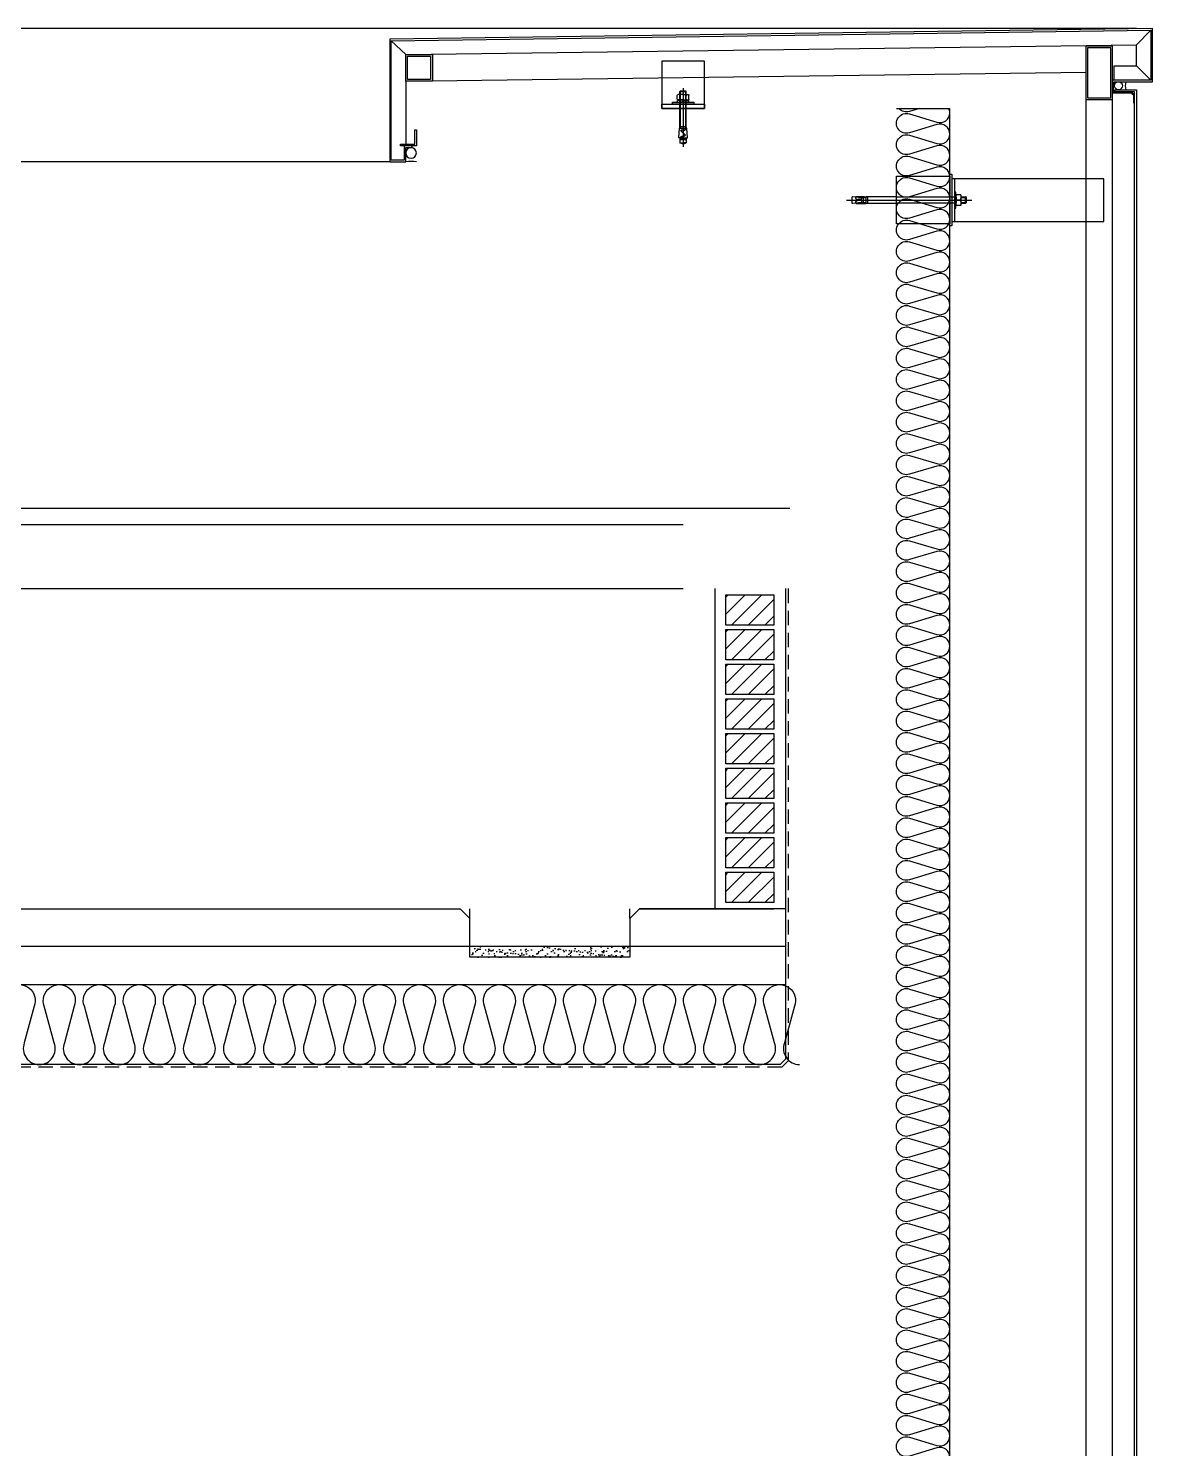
# Model space of a CAD drawing. Header units: millimetres. Extents: x -1320 to 172218, y -4077 to 50350.
# Drawn here: x 43573 to 45680, y 44488 to 47150 of the extents above; entities that cross this region are included whole.
import ezdxf

# ---------------------------------------------------------------- set-up
doc = ezdxf.new("R2010")
doc.units = ezdxf.units.MM
doc.header["$LTSCALE"] = 60
doc.linetypes.add('HID', pattern=[2.3, 1.5, -0.8])
for name, color, linetype in [('0-Sheet', 7, 'Continuous'), ('A-ELE-8', 8, 'Continuous'), ('A-ETC-8', 8, 'Continuous'), ('A-FIN', 6, 'Continuous'), ('A-FIN-8', 8, 'Continuous'), ('A-FIN-9', 7, 'Continuous'), ('A-hat', 8, 'Continuous'), ('A-HAT-9', 9, 'Continuous'), ('A-HAT-WIREMESH', 9, 'g_mesh'), ('A-WALL', 3, 'Continuous'), ('A-WP', 1, 'HID'), ('INSUL', 8, 'Continuous'), ('ISL', 251, 'Continuous')]:
    doc.layers.add(name, color=color, linetype=linetype)
doc.layers.add('NOPLOT', color=191, linetype='Continuous', plot=False)
doc.styles.add('Gdim', font='')
doc.styles.get('Gdim').set_extended_font_data('Dotum')
doc.linetypes.add('g_mesh', pattern='A,10,-0.8,["X",Gdim,S=0.6,R=0,X=-0.15,Y=-0.3],-0.8', length=11.6)

# ---------------------------------------------------------------- blocks, each defined once
blk = doc.blocks.new('A$Cab6a45e4')
at = {"layer": 'A-HAT-9'}
h = blk.add_hatch(dxfattribs=at)
h.set_pattern_fill('AR-SAND', color=256, scale=0.3)
h.set_pattern_definition([(37.5, (-113396.389, 321984.363), (-0.4800094, 14.6823971), [0, -11.5824, 0, -12.954, 0, -12.3825]), (7.5, (-113396.389, 321984.363), (13.4856985, 21.504753), [0, -6.2484, 0, -10.4394, 0, -4.0005]), (327.5, (-113405.761, 321984.363), (23.7297711, 0.04311554), [0, -3.81, 0, -13.716, 0, -17.907]), (317.5, (-113405.761, 321984.363), (22.9066936, 6.6878797), [0, -1.905, 0, -8.9916, 0, -10.287])])
h.paths.add_polyline_path([(0, 45), (300, 45), (300, 25), (0, 25)])
at = {"layer": 'A-FIN'}
for points in [[(-18, 116), (0, 98), (0, 25), (300, 25), (300, 98), (318, 116)], [(0, 45), (300, 45)]]:
    blk.add_lwpolyline(points, dxfattribs=at)
at = {"layer": 'NOPLOT'}
for p, q in [((0, 98), (0, 116)), ((300, 98), (300, 116))]:
    blk.add_line(p, q, dxfattribs=at)
blk = doc.blocks.new('너트 M12')
for p, q in [((-9, 0), (9, 0)), ((-9.5, -9), (-9.5, -0.5)), ((9, -9.5), (-9, -9.5)), ((0, -8.3), (0, -1.2)), ((9.5, -0.5), (9.5, -9))]:
    blk.add_line(p, q)
for centre, start, end in [((-9, -0.5), 90, 180), ((-9, -9), 180, 270), ((9, -0.5), 0, 90), ((9, -9), 270, 0)]:
    blk.add_arc(centre, 0.5, start, end)
at = {"extrusion": (0, 0, -1)}
for centre, major_axis, ratio, start_param, end_param in [((-4.8, -0.9), (-4.75, 0.31), 0.185359, -0.024388, 3.141593), ((4.8, -0.9), (4.75, 0.31), 0.185108, 3.141593, 6.30754), ((-4.8, -8.6), (4.75, 0.31), 0.187111, 0, 3.166211), ((4.8, -8.6), (-4.75, 0.31), 0.185991, 3.117121, 6.283185)]:
    blk.add_ellipse(centre, major_axis=major_axis, ratio=ratio, start_param=start_param, end_param=end_param, dxfattribs=at)
blk = doc.blocks.new('A$C5ebcaad0')
at = {"layer": 'A-ETC-8'}
for p, q in [((-449, -225), (-214, -225)), ((-439, -220.5), (-439, -229.5)), ((-437, -219), (-437.5, -219)), ((-437.5, -231), (-437, -231)), ((-426, -220.5), (-437, -219)), ((-437, -231), (-426, -229.5)), ((-431.6, -219.7), (-431.6, -221.5)), ((-431.6, -228.5), (-431.6, -230.2)), ((-431.1, -222.3), (-429.3, -223.5)), ((-431.1, -227.7), (-429.3, -226.5)), ((-415.6, -218.7), (-430.6, -218.7)), ((-430.6, -231.2), (-415.6, -231.2)), ((-421.1, -224), (-427.7, -224)), ((-421.1, -226), (-427.7, -226)), ((-426, -220.5), (-412, -220.5)), ((-426, -229.5), (-412, -229.5)), ((-420.6, -223.5), (-420.6, -223)), ((-420.6, -227), (-420.6, -226.5)), ((-416.6, -227), (-416.6, -223)), ((-415.6, -218.7), (-412.6, -218.7)), ((-415.6, -231.2), (-412.6, -231.2)), ((-412.6, -218.7), (-412.6, -231.2)), ((-412, -231), (-412, -219)), ((-409, -219), (-412, -219)), ((-412, -231), (-409, -231)), ((-409, -231), (-409, -219)), ((-355, -219), (-409, -219)), ((-409, -231), (-355, -231)), ((-355, -219), (-245.5, -219)), ((-245.5, -231), (-355, -231)), ((-234.2, -229.5), (-224, -229.5)), ((-234, -219), (-225.5, -219)), ((-234, -220.5), (-224, -220.5)), ((-234, -231), (-225.5, -231)), ((-225.5, -231), (-225.5, -219)), ((-224, -220.5), (-225.5, -219)), ((-224, -229.5), (-225.5, -231)), ((-224, -229.5), (-224, -220.5))]:
    blk.add_line(p, q, dxfattribs=at)
for points in [[(-255, -180.5), (-255, -269.5), (-355, -269.5), (-355, -180.5)], [(33.5, -185), (-251.5, -185), (-251.5, -265), (33.5, -265)], [(-251.5, -265), (-245.5, -265), (-245.5, -185), (-251.5, -185)], [(-245.5, -210), (-245.5, -240), (-243.5, -240), (-243.5, -210)]]:
    blk.add_lwpolyline(points, close=True, dxfattribs=at)
blk.add_lwpolyline([(-251.5, -177.5), (-251.5, -272.5, -0.414214), (-252.5, -273.5), (-255, -273.5), (-255, -176.5), (-252.5, -176.5, -0.414214)], format="xyb", close=True, dxfattribs=at)
for centre, radius, start, end in [((-437.5, -220.5), 1.5, 90, 180), ((-437.5, -229.5), 1.5, 180, 270), ((-430.6, -219.7), 1, 90, 180), ((-430.6, -221.5), 1, 180, 236.3099), ((-430.6, -228.5), 1, 123.6901, 180), ((-430.6, -230.2), 1, 180, 270), ((-427.7, -221), 3, 236.3099, 270), ((-427.7, -229), 3, 90, 123.6901), ((-421.1, -223.5), 0.5, 270, 0), ((-421.1, -226.5), 0.5, 0, 90), ((-418.6, -223), 2, 90, 180), ((-418.6, -227), 2, 180, 270), ((-418.6, -223), 2, 0, 90), ((-418.6, -227), 2, 270, 0)]:
    blk.add_arc(centre, radius, start, end, dxfattribs=at)
at = {"layer": 'A-ETC-8', "xscale": -1, "rotation": 90}
blk.add_blockref('너트 M12', (-243.5, -225), dxfattribs=at)
blk = doc.blocks.new('A$C632c858f')
at = {"layer": 'A-ETC-8'}
blk.add_arc((-2.8, 0), 24, 341.8248, 18.1752, dxfattribs=at)
blk.add_ellipse((34, 0), major_axis=(7.59, 0), ratio=0.987937, dxfattribs=at)
blk = doc.blocks.new('A$Cae507117')
at = {"layer": 'A-ETC-8'}
for points in [[(-50, 0), (-50, -50), (0, -50), (0, 0)], [(-46.8, -3.2), (-46.8, -46.8), (-3.2, -46.8), (-3.2, -3.2)]]:
    blk.add_lwpolyline(points, close=True, dxfattribs=at)
blk = doc.blocks.new('M12-STUD ANCHOR')
at = {"layer": 'A-ETC-8'}
for p, q in [((28.7, 54.2), (28.7, -55.8)), ((17.8, 33.7), (17.8, 40.7)), ((28.2, 30.2), (18, 31.2)), ((18, 28.2), (18, 31.2)), ((18, 31.2), (29.2, 31.2)), ((28.2, 27.2), (18, 28.2)), ((28.7, 42.2), (19.2, 42.2)), ((28.7, 32.2), (19.2, 32.2)), ((22.7, 48), (23.9, 49.2)), ((34.7, 48), (22.7, 48)), ((22.7, -20.8), (22.7, 48)), ((23.3, 33.7), (23.3, 40.7)), ((33.5, 49.2), (23.9, 49.2)), ((23.9, -20.8), (23.9, 49.2)), ((28.2, 27.2), (28.2, 30.2)), ((39.5, 28.2), (28.2, 28.2)), ((28.7, 42.2), (38.2, 42.2)), ((28.7, 32.2), (38.2, 32.2)), ((29.2, 29.2), (29.2, 32.2)), ((39.5, 31.2), (29.2, 32.2)), ((39.5, 28.2), (29.2, 29.2)), ((33.5, 49.2), (34.7, 48)), ((33.5, -20.8), (33.5, 49.2)), ((34.2, 33.7), (34.2, 40.7)), ((34.7, -20.8), (34.7, 48)), ((39.5, 28.2), (39.5, 31.2)), ((39.7, 33.7), (39.7, 40.7)), ((20.5, -38.8), (21.7, -20.8)), ((21.7, -20.8), (24.3, -20.8)), ((22.7, -18.4), (34.7, -18.4)), ((28.7, -20.8), (24.8, -20.8)), ((25.8, -32.3), (32, -26.1)), ((26.2, -32.6), (32.3, -26.5)), ((35.7, -20.8), (28.7, -20.8)), ((36.9, -38.8), (35.7, -20.8)), ((28.7, -38.8), (20.5, -38.8)), ((22.7, -38.8), (22.7, -48.4)), ((22.7, -41.2), (34.7, -41.2)), ((22.7, -42.4), (34.7, -42.4)), ((22.7, -48.4), (28.7, -48.4)), ((28.7, -50.8), (22.7, -48.4)), ((31.1, -35.9), (27.5, -35.9)), ((31.1, -36.4), (27.5, -36.4)), ((31.1, -38.8), (28.7, -38.8)), ((28.7, -50.8), (34.7, -48.4)), ((34.7, -48.4), (28.7, -48.4)), ((32.3, -38.8), (36.9, -38.8)), ((34.7, -38.8), (34.7, -48.4))]:
    blk.add_line(p, q, dxfattribs=at)
for centre, radius, start, end in [((19.2, 40.7), 1.47, 90, 180), ((19.2, 33.7), 1.47, 180, 270), ((21.8, 40.7), 1.47, 360, 90), ((21.8, 33.7), 1.47, 270, 360), ((24.7, 40.7), 1.47, 90, 180), ((24.7, 33.7), 1.47, 180, 270), ((32.8, 40.7), 1.47, 360, 90), ((32.8, 33.7), 1.47, 270, 360), ((35.7, 40.7), 1.47, 90, 180), ((35.7, 33.7), 1.47, 180, 270), ((38.2, 40.7), 1.47, 360, 90), ((38.2, 33.7), 1.47, 270, 360), ((27.7, -21.9), 3.6, 161.9622, 315), ((27.7, -21.9), 3.12, 159.0667, 315), ((31.1, -25.3), 1.68, 315, 135), ((31.1, -25.3), 1.2, 315, 135), ((27.5, -34), 2.4, 135, 270), ((27.5, -34), 1.92, 135, 270), ((31.1, -37.6), 1.68, 314.4153, 90), ((31.1, -37.6), 1.2, 270, 90)]:
    blk.add_arc(centre, radius, start, end, dxfattribs=at)
blk = doc.blocks.new('A$C7453124a')
at = {"layer": 'A-ETC-8'}
for points in [[(-40, 88.4), (40, 88.4), (40, 0), (-40, 0)], [(-40, 8), (-40, 0), (40, 0), (40, 8)], [(-20, 8), (20, 8), (20, 12), (-20, 12)]]:
    blk.add_lwpolyline(points, close=True, dxfattribs=at)
blk.add_blockref('M12-STUD ANCHOR', (-28.7, -16.2), dxfattribs=at)
blk = doc.blocks.new('A$C74a2a393')
at = {"layer": 'A-ETC-8', "elevation": 0}
for points in [[(-50, -100), (-50, 0), (0, 0), (0, -100)], [(-46.8, -96.8), (-46.8, -3.2), (-3.2, -3.2), (-3.2, -96.8)]]:
    blk.add_lwpolyline(points, close=True, dxfattribs=at)
blk = doc.blocks.new('A$C25aab584')
at = {"layer": '0-Sheet'}
for p, q in [((-50, 130), (-50, -100)), ((-47, -97), (-47, 127.1)), ((-23, -70), (-23, -97)), ((-8, -70), (-20, -70)), ((-20, -100), (-20, -73)), ((-20, -73), (-8, -73)), ((-8, -73), (-8, -70)), ((-50, -100), (-20, -100)), ((-23, -97), (-47, -97))]:
    blk.add_line(p, q, dxfattribs=at)
at = {"layer": 'A-ETC-8'}
for p, q in [((1350, 119.2), (1377, 147)), ((-20, 100.9), (-47, 127)), ((-20, 100.9), (1350, 119.2)), ((1308, 53), (1308, 80)), ((1377, 53), (1350, 80)), ((-18.5, 50.9), (1255, 67.8)), ((-20, 50.9), (-20, -70))]:
    blk.add_line(p, q, dxfattribs=at)
blk.add_lwpolyline([(1308, 80), (1350, 80), (1350, 119.2)], dxfattribs=at)
blk.add_lwpolyline([(1342, 31), (1307, 31), (1307, 42), (1305, 42), (1305, 29), (1340.3, 29, 0.226541), (1344, 25.3), (1344, 10.6), (1346, 10.6), (1346, 27, -0.414214)], format="xyb", close=True, dxfattribs=at)
blk.add_lwpolyline([(0, -70), (-30, -70), (-30, -67), (-3, -67), (-3, -40), (0, -40)], close=True, dxfattribs=at)
blk.add_arc((-10, -163.7), 64.5, 81.0843, 98.9157, dxfattribs=at)
at = {"layer": 'A-ETC-8', "extrusion": (0, 0, -1)}
blk.add_ellipse((-10, -83.5), major_axis=(0, 10), ratio=0.999542, dxfattribs=at)
at = {"layer": 'A-FIN-9'}
for p, q in [((1380, 150), (-50, 130)), ((-47, 127), (1377, 147)), ((1377, 147), (1377, 53)), ((1380, 50), (1380, 150)), ((1377, 53), (1305, 53)), ((1305, 53), (1305, 43)), ((1305, 43), (1308, 43)), ((1308, 43), (1308, 50)), ((1308, 50), (1380, 50))]:
    blk.add_line(p, q, dxfattribs=at)
at = {"layer": 'A-ETC-8', "xscale": -1}
for name, p in [('A$C74a2a393', (1255, 116.6)), ('A$Cae507117', (-20, 100.9)), ('A$C7453124a', (500, 0))]:
    blk.add_blockref(name, p, dxfattribs=at)
at = {"layer": 'A-ETC-8', "rotation": 180}
blk.add_blockref('A$C632c858f', (1350, 42.5), dxfattribs=at)

msp = doc.modelspace()

# ---------------------------------------------------------------- hatches: boundary and pattern name
at = {"layer": 'A-hat', "lineweight": -3}
h = msp.add_hatch(dxfattribs=at)
h.set_pattern_fill('ANSI31', color=256, scale=7, style=0)
h.set_pattern_definition([(45, (-41805.975, 48410.126), (-15.715448, 15.715448), [])])
h.paths.add_polyline_path([(44880, 46088.5), (44970, 46088.5), (44970, 46031.5), (44880, 46031.5)])
h = msp.add_hatch(dxfattribs=at)
h.set_pattern_fill('ANSI31', color=256, scale=7, style=0)
h.set_pattern_definition([(45, (-41805.975, 48345.126), (-15.715448, 15.715448), [])])
h.paths.add_polyline_path([(44880, 46023.5), (44970, 46023.5), (44970, 45966.5), (44880, 45966.5)])
h = msp.add_hatch(dxfattribs=at)
h.set_pattern_fill('ANSI31', color=256, scale=7, style=0)
h.set_pattern_definition([(45, (-41805.975, 48280.126), (-15.715448, 15.715448), [])])
h.paths.add_polyline_path([(44880, 45958.5), (44970, 45958.5), (44970, 45901.5), (44880, 45901.5)])
h = msp.add_hatch(dxfattribs=at)
h.set_pattern_fill('ANSI31', color=256, scale=7, style=0)
h.set_pattern_definition([(45, (-41805.975, 48215.126), (-15.715448, 15.715448), [])])
h.paths.add_polyline_path([(44880, 45893.5), (44970, 45893.5), (44970, 45836.5), (44880, 45836.5)])
h = msp.add_hatch(dxfattribs=at)
h.set_pattern_fill('ANSI31', color=256, scale=7, style=0)
h.set_pattern_definition([(45, (-41805.975, 48150.126), (-15.715448, 15.715448), [])])
h.paths.add_polyline_path([(44880, 45828.5), (44970, 45828.5), (44970, 45771.5), (44880, 45771.5)])
h = msp.add_hatch(dxfattribs=at)
h.set_pattern_fill('ANSI31', color=256, scale=7, style=0)
h.set_pattern_definition([(45, (-41805.975, 48085.126), (-15.715448, 15.715448), [])])
h.paths.add_polyline_path([(44880, 45763.5), (44970, 45763.5), (44970, 45706.5), (44880, 45706.5)])
h = msp.add_hatch(dxfattribs=at)
h.set_pattern_fill('ANSI31', color=256, scale=7, style=0)
h.set_pattern_definition([(45, (-41805.975, 48020.126), (-15.715448, 15.715448), [])])
h.paths.add_polyline_path([(44880, 45698.5), (44970, 45698.5), (44970, 45641.5), (44880, 45641.5)])
h = msp.add_hatch(dxfattribs=at)
h.set_pattern_fill('ANSI31', color=256, scale=7, style=0)
h.set_pattern_definition([(45, (-41805.975, 47955.126), (-15.715448, 15.715448), [])])
h.paths.add_polyline_path([(44880, 45633.5), (44970, 45633.5), (44970, 45576.5), (44880, 45576.5)])
h = msp.add_hatch(dxfattribs=at)
h.set_pattern_fill('ANSI31', color=256, scale=7, style=0)
h.set_pattern_definition([(45, (-41805.975, 47890.126), (-15.715448, 15.715448), [])])
h.paths.add_polyline_path([(44880, 45568.5), (44970, 45568.5), (44970, 45511.5), (44880, 45511.5)])

# ---------------------------------------------------------------- linework, layer by layer
at = {"layer": 'A-ELE-8'}
for p, q in [((45650, 47150, 0), (40450.2, 47149.7, 0)), ((44250, 46900), (40450.2, 46900)), ((45000, 46250, 0), (40300, 46250, 0)), ((40500, 46220, 0), (44800, 46220, 0)), ((40500, 46100, 0), (44800, 46100, 0))]:
    msp.add_line(p, q, dxfattribs=at)
at = {"layer": 'A-ETC-8'}
for p, q in [((45555, 47070, 0), (45555, 680)), ((45605, 680), (45605, 47070, 0))]:
    msp.add_line(p, q, dxfattribs=at)
at = {"layer": 'A-FIN'}
for p, q in [((44860, 45500, 0), (44860, 46100, 0)), ((40818, 45500, 0), (44382, 45500, 0)), ((44718, 45500, 0), (44970, 45500, 0)), ((44962, 45500), (44718, 45500)), ((44992, 45500, 0), (44718, 45500, 0))]:
    msp.add_line(p, q, dxfattribs=at)
at = {"layer": 'A-FIN', "elevation": 0}
msp.add_lwpolyline([(45609, 47031), (45609, 47035), (45650, 47035), (45650, 43707.5), (45609, 43707.5), (45609, 43711.5), (45646, 43711.5), (45646, 47031), (45609, 47031)], close=True, dxfattribs=at)
at = {"layer": 'A-FIN-8'}
for p, q in [((44992, 46100, 0), (44992, 45218.2)), ((40208, 45358, 0), (44992, 45358, 0)), ((44981.8, 45208, 0), (40218.2, 45208, 0)), ((44981.8, 45208), (44992, 45218.2))]:
    msp.add_line(p, q, dxfattribs=at)
at = {"layer": 'A-HAT-WIREMESH', "ltscale": 0.6}
msp.add_line((44992, 45429), (40308, 45429), dxfattribs=at)
at = {"layer": 'A-WALL', "elevation": 0}
for points in [[(44970, 46088.5), (44970, 46031.5), (44880, 46031.5), (44880, 46088.5)], [(44970, 46023.5), (44970, 45966.5), (44880, 45966.5), (44880, 46023.5)], [(44970, 45958.5), (44970, 45901.5), (44880, 45901.5), (44880, 45958.5)], [(44970, 45893.5), (44970, 45836.5), (44880, 45836.5), (44880, 45893.5)], [(44970, 45828.5), (44970, 45771.5), (44880, 45771.5), (44880, 45828.5)], [(44970, 45763.5), (44970, 45706.5), (44880, 45706.5), (44880, 45763.5)], [(44970, 45698.5), (44970, 45641.5), (44880, 45641.5), (44880, 45698.5)], [(44970, 45633.5), (44970, 45576.5), (44880, 45576.5), (44880, 45633.5)], [(44970, 45568.5), (44970, 45511.5), (44880, 45511.5), (44880, 45568.5)]]:
    msp.add_lwpolyline(points, close=True, dxfattribs=at)
at = {"layer": 'A-WP', "ltscale": 0.3}
for p, q in [((44997, 46100, 0), (44997, 45215.1)), ((44984.9, 45203, 0), (40215.1, 45203, 0)), ((44984.9, 45203), (44997, 45215.1))]:
    msp.add_line(p, q, dxfattribs=at)
at = {"layer": 'INSUL'}
for p, q in [((45300, -202), (45300, 47000)), ((44992, 46100, 0), (44992, 45500, 0))]:
    msp.add_line(p, q, dxfattribs=at)
at = {"layer": 'ISL'}
msp.add_line((45200, 47000), (45300, 47000), dxfattribs=at)
at = {"layer": 'ISL', "elevation": 0}
for points in [[(45300, 44471.9, 0.509267), (45275.8, 44489.6), (45224.2, 44474.2, -1.372593), (45224.2, 44509.6), (45275.8, 44494.2, 0.509267), (45300, 44511.9, 0.509267), (45275.8, 44529.6), (45224.2, 44514.2, -1.372593), (45224.2, 44549.6), (45275.8, 44534.3, 0.509267), (45300, 44551.9, 0.509267), (45275.8, 44569.6), (45224.2, 44554.3, -1.372593), (45224.2, 44589.6), (45275.8, 44574.3, 0.509267), (45300, 44591.9, 0.509267), (45275.8, 44609.6), (45224.2, 44594.3, -1.372593), (45224.2, 44629.6), (45275.8, 44614.3, 0.509267), (45300, 44631.9, 0.509267), (45275.8, 44649.6), (45224.2, 44634.3, -1.372593), (45224.2, 44669.6), (45275.8, 44654.3, 0.509267), (45300, 44671.9, 0.509267), (45275.8, 44689.6), (45224.2, 44674.3, -1.372593), (45224.2, 44709.6), (45275.8, 44694.3, 0.509267), (45300, 44711.9, 0.509267), (45275.8, 44729.6), (45224.2, 44714.3, -1.372593), (45224.2, 44749.6), (45275.8, 44734.3, 0.509267), (45300, 44751.9, 0.509267), (45275.8, 44769.6), (45224.2, 44754.3, -1.372593), (45224.2, 44789.6), (45275.8, 44774.3, 0.509267), (45300, 44791.9, 0.509267), (45275.8, 44809.6), (45224.2, 44794.3, -1.372593), (45224.2, 44829.6), (45275.8, 44814.3, 0.509267), (45300, 44831.9, 0.509267), (45275.8, 44849.6), (45224.2, 44834.3, -1.372593), (45224.2, 44869.6), (45275.8, 44854.3, 0.509267), (45300, 44871.9, 0.509267), (45275.8, 44889.6), (45224.2, 44874.3, -1.372593), (45224.2, 44909.6), (45275.8, 44894.3, 0.509267), (45300, 44911.9, 0.509267), (45275.8, 44929.6), (45224.2, 44914.3, -1.372593), (45224.2, 44949.6), (45275.8, 44934.3, 0.509267), (45300, 44951.9, 0.509267), (45275.8, 44969.6), (45224.2, 44954.3, -1.372593), (45224.2, 44989.6), (45275.8, 44974.3, 0.509267), (45300, 44991.9, 0.509267), (45275.8, 45009.6), (45224.2, 44994.3, -1.372593), (45224.2, 45029.6), (45275.8, 45014.3, 0.509267), (45300, 45031.9, 0.509267), (45275.8, 45049.6), (45224.2, 45034.3, -1.372593), (45224.2, 45069.6), (45275.8, 45054.3, 0.509267), (45300, 45071.9, 0.509267), (45275.8, 45089.6), (45224.2, 45074.3, -1.372593), (45224.2, 45109.6), (45275.8, 45094.3, 0.509267), (45300, 45111.9, 0.509267), (45275.8, 45129.6), (45224.2, 45114.3, -1.372593), (45224.2, 45149.6), (45275.8, 45134.3, 0.509267), (45300, 45151.9, 0.509267), (45275.8, 45169.6), (45224.2, 45154.3, -1.372593), (45224.2, 45189.6), (45275.8, 45174.3, 0.509267), (45300, 45191.9, 0.509267), (45275.8, 45209.6), (45224.2, 45194.3, -1.372593), (45224.2, 45229.6), (45275.8, 45214.3, 0.509267), (45300, 45231.9, 0.509267), (45275.8, 45249.6), (45224.2, 45234.3, -1.372593), (45224.2, 45269.6), (45275.8, 45254.3, 0.509267), (45300, 45271.9, 0.509267), (45275.8, 45289.6), (45224.2, 45274.3, -1.372593), (45224.2, 45309.6), (45275.8, 45294.3, 0.509267), (45300, 45311.9, 0.509267), (45275.8, 45329.6), (45224.2, 45314.3, -1.372593), (45224.2, 45349.6), (45275.8, 45334.3, 0.509267), (45300, 45351.9, 0.509267), (45275.8, 45369.6), (45224.2, 45354.3, -1.372593), (45224.2, 45389.6), (45275.8, 45374.3, 0.509267), (45300, 45391.9, 0.509267), (45275.8, 45409.6), (45224.2, 45394.3, -1.372593), (45224.2, 45429.6), (45275.8, 45414.3, 0.509267), (45300, 45431.9, 0.509267), (45275.8, 45449.6), (45224.2, 45434.3, -1.372593), (45224.2, 45469.6), (45275.8, 45454.3, 0.509267), (45300, 45471.9, 0.509267), (45275.8, 45489.6), (45224.2, 45474.3, -1.372593), (45224.2, 45509.6), (45275.8, 45494.3, 0.509267), (45300, 45512, 0.509267), (45275.8, 45529.6), (45224.2, 45514.3, -1.372593), (45224.2, 45549.6), (45275.8, 45534.3, 0.509267), (45300, 45552, 0.509267), (45275.8, 45569.6), (45224.2, 45554.3, -1.372593), (45224.2, 45589.6), (45275.8, 45574.3, 0.509267), (45300, 45592, 0.509267), (45275.8, 45609.6), (45224.2, 45594.3, -1.372593), (45224.2, 45629.6), (45275.8, 45614.3, 0.509267), (45300, 45632, 0.509267), (45275.8, 45649.6), (45224.2, 45634.3, -1.372593), (45224.2, 45669.6), (45275.8, 45654.3, 0.509267), (45300, 45672, 0.509267), (45275.8, 45689.6), (45224.2, 45674.3, -1.372593), (45224.2, 45709.6), (45275.8, 45694.3, 0.509267), (45300, 45712, 0.509267), (45275.8, 45729.6), (45224.2, 45714.3, -1.372593), (45224.2, 45749.6), (45275.8, 45734.3, 0.509267), (45300, 45752, 0.509267), (45275.8, 45769.6), (45224.2, 45754.3, -1.372593), (45224.2, 45789.6), (45275.8, 45774.3, 0.509267), (45300, 45792, 0.509267), (45275.8, 45809.6), (45224.2, 45794.3, -1.372593), (45224.2, 45829.6), (45275.8, 45814.3, 0.509267), (45300, 45832, 0.509267), (45275.8, 45849.6), (45224.2, 45834.3, -1.372593), (45224.2, 45869.6), (45275.8, 45854.3, 0.509267), (45300, 45872, 0.509267), (45275.8, 45889.6), (45224.2, 45874.3, -1.372593), (45224.2, 45909.6), (45275.8, 45894.3, 0.509267), (45300, 45912, 0.509267), (45275.8, 45929.6), (45224.2, 45914.3, -1.372593), (45224.2, 45949.6), (45275.8, 45934.3, 0.509267), (45300, 45952, 0.509267), (45275.8, 45969.6), (45224.2, 45954.3, -1.372593), (45224.2, 45989.6), (45275.8, 45974.3, 0.509267), (45300, 45992, 0.509267), (45275.8, 46009.6), (45224.2, 45994.3, -1.372593), (45224.2, 46029.6), (45275.8, 46014.3, 0.509267), (45300, 46032, 0.509267), (45275.8, 46049.6), (45224.2, 46034.3, -1.372593), (45224.2, 46069.6), (45275.8, 46054.3, 0.509267), (45300, 46072, 0.509267), (45275.8, 46089.6), (45224.2, 46074.3, -1.372593), (45224.2, 46109.6), (45275.8, 46094.3, 0.509267), (45300, 46112, 0.509267), (45275.8, 46129.6), (45224.2, 46114.3, -1.372593), (45224.2, 46149.6), (45275.8, 46134.3, 0.509267), (45300, 46152, 0.509267), (45275.8, 46169.6), (45224.2, 46154.3, -1.372593), (45224.2, 46189.6), (45275.8, 46174.3, 0.509267), (45300, 46192, 0.509267), (45275.8, 46209.6), (45224.2, 46194.3, -1.372593), (45224.2, 46229.6), (45275.8, 46214.3, 0.509267), (45300, 46232, 0.509267), (45275.8, 46249.6), (45224.2, 46234.3, -1.372593), (45224.2, 46269.6), (45275.8, 46254.3, 0.509267), (45300, 46272, 0.509267), (45275.8, 46289.6), (45224.2, 46274.3, -1.372593), (45224.2, 46309.6), (45275.8, 46294.3, 0.509267), (45300, 46312, 0.509267), (45275.8, 46329.6), (45224.2, 46314.3, -1.372593), (45224.2, 46349.6), (45275.8, 46334.3, 0.509267), (45300, 46352, 0.509267), (45275.8, 46369.6), (45224.2, 46354.3, -1.372593), (45224.2, 46389.6), (45275.8, 46374.3, 0.509267), (45300, 46392, 0.509267), (45275.8, 46409.6), (45224.2, 46394.3, -1.372593), (45224.2, 46429.6), (45275.8, 46414.3, 0.509267), (45300, 46432, 0.509267), (45275.8, 46449.6), (45224.2, 46434.3, -1.372593), (45224.2, 46469.6), (45275.8, 46454.3, 0.509267), (45300, 46472, 0.509267), (45275.8, 46489.7), (45224.2, 46474.3, -1.372593), (45224.2, 46509.7), (45275.8, 46494.3, 0.509267), (45300, 46512, 0.509267), (45275.8, 46529.7), (45224.2, 46514.3, -1.372593), (45224.2, 46549.7), (45275.8, 46534.3, 0.509267), (45300, 46552, 0.509267), (45275.8, 46569.7), (45224.2, 46554.3, -1.372593), (45224.2, 46589.7), (45275.8, 46574.3, 0.509267), (45300, 46592, 0.509267), (45275.8, 46609.7), (45224.2, 46594.3, -1.372593), (45224.2, 46629.7), (45275.8, 46614.3, 0.509267), (45300, 46632, 0.509267), (45275.8, 46649.7), (45224.2, 46634.3, -1.372593), (45224.2, 46669.7), (45275.8, 46654.3, 0.509267), (45300, 46672, 0.509267), (45275.8, 46689.7), (45224.2, 46674.3, -1.372593), (45224.2, 46709.7), (45275.8, 46694.3, 0.509267), (45300, 46712, 0.509267), (45275.8, 46729.7), (45224.2, 46714.3, -1.372593), (45224.2, 46749.7), (45275.8, 46734.3, 0.509267), (45300, 46752, 0.509267), (45275.8, 46769.7), (45224.2, 46754.3, -1.372593), (45224.2, 46789.7), (45275.8, 46774.3, 0.509267), (45300, 46792, 0.509267), (45275.8, 46809.7), (45224.2, 46794.3, -1.372593), (45224.2, 46829.7), (45275.8, 46814.3, 0.509267), (45300, 46832, 0.509267), (45275.8, 46849.7), (45224.2, 46834.3, -1.372593), (45224.2, 46869.7), (45275.8, 46854.3, 0.509267), (45300, 46872, 0.509267), (45275.8, 46889.7), (45224.2, 46874.3, -1.372593), (45224.2, 46909.7), (45275.8, 46894.3, 0.509267), (45300, 46912, 0.509267), (45275.8, 46929.7), (45224.2, 46914.3, -1.372593), (45224.2, 46949.7), (45275.8, 46934.3, 0.509267), (45300, 46952, 0.509267), (45275.8, 46969.7), (45224.2, 46954.3, -1.372593), (45224.2, 46989.7), (45275.8, 46974.3, 0.509267), (45300, 46992, 0.111746), (45298.2, 47000, 0.111746)], [(45243.2, 47000), (45224.2, 46994.4, -0.303293), (45204.4, 47000, -0.303293)], [(43527.7, 45317.3, -1.449198), (43583.8, 45317.3), (43565.2, 45248.7, 0.524856), (43593.2, 45208, 0.524856), (43621.3, 45248.7), (43602.7, 45317.3, -1.449198), (43658.8, 45317.3), (43640.2, 45248.7, 0.524856), (43668.2, 45208, 0.524856), (43696.3, 45248.7), (43677.7, 45317.3, -1.449198), (43733.8, 45317.3), (43715.2, 45248.7, 0.524856), (43743.2, 45208, 0.524856), (43771.3, 45248.7), (43752.7, 45317.3, -1.449198), (43808.8, 45317.3), (43790.2, 45248.7, 0.524856), (43818.2, 45208, 0.524856), (43846.3, 45248.7), (43827.7, 45317.3, -1.449198), (43883.8, 45317.3), (43865.2, 45248.7, 0.524856), (43893.2, 45208, 0.524856), (43921.3, 45248.7), (43902.7, 45317.3, -1.449198), (43958.8, 45317.3), (43940.2, 45248.7, 0.524856), (43968.2, 45208, 0.524856), (43996.3, 45248.7), (43977.7, 45317.3, -1.449198), (44033.8, 45317.3), (44015.2, 45248.7, 0.524856), (44043.2, 45208, 0.524856), (44071.3, 45248.7), (44052.7, 45317.3, -1.449198), (44108.8, 45317.3), (44090.2, 45248.7, 0.524856), (44118.2, 45208, 0.524856), (44146.3, 45248.7), (44127.7, 45317.3, -1.449198), (44183.8, 45317.3), (44165.2, 45248.7, 0.524856), (44193.2, 45208, 0.524856), (44221.3, 45248.7), (44202.7, 45317.3, -1.449198), (44258.8, 45317.3), (44240.2, 45248.7, 0.524856), (44268.2, 45208, 0.524856), (44296.3, 45248.7), (44277.7, 45317.3, -1.449198), (44333.8, 45317.3), (44315.2, 45248.7, 0.524856), (44343.2, 45208, 0.524856), (44371.3, 45248.7), (44352.7, 45317.3, -1.449198), (44408.8, 45317.3), (44390.2, 45248.7, 0.524856), (44418.2, 45208, 0.524856), (44446.3, 45248.7), (44427.7, 45317.3, -1.449198), (44483.8, 45317.3), (44465.2, 45248.7, 0.524856), (44493.2, 45208, 0.524856), (44521.3, 45248.7), (44502.7, 45317.3, -1.449198), (44558.8, 45317.3), (44540.2, 45248.7, 0.524856), (44568.2, 45208, 0.524856), (44596.3, 45248.7), (44577.7, 45317.3, -1.449198), (44633.8, 45317.3), (44615.2, 45248.7, 0.524856), (44643.2, 45208, 0.524856), (44671.3, 45248.7), (44652.7, 45317.3, -1.449198), (44708.8, 45317.3), (44690.2, 45248.7, 0.524856), (44718.2, 45208, 0.524856), (44746.3, 45248.7), (44727.7, 45317.3, -1.449198), (44783.8, 45317.3), (44765.2, 45248.7, 0.524856), (44793.2, 45208, 0.524856), (44821.3, 45248.7), (44802.7, 45317.3, -1.449198), (44858.8, 45317.3), (44840.2, 45248.7, 0.524856), (44868.2, 45208, 0.524856), (44896.3, 45248.7), (44877.7, 45317.3, -1.449198), (44933.8, 45317.3), (44915.2, 45248.7, 0.524856), (44943.2, 45208, 0.524856), (44971.3, 45248.7), (44952.7, 45317.3, -1.449198), (45008.8, 45317.3), (44990.2, 45248.7, 0.524856), (45018.2, 45208)]]:
    msp.add_lwpolyline(points, format="xyb", dxfattribs=at)

# ---------------------------------------------------------------- block references
at = {"layer": '0-Sheet'}
msp.add_blockref('A$C25aab584', (44300, 47000), dxfattribs=at)
at = {"layer": 'A-ETC-8'}
msp.add_blockref('A$C5ebcaad0', (45555, 47053.3), dxfattribs=at)
at = {"layer": 'A-FIN', "xscale": -1}
msp.add_blockref('A$Cab6a45e4', (44700, 45384), dxfattribs=at)

doc.saveas('drawing.dxf')
